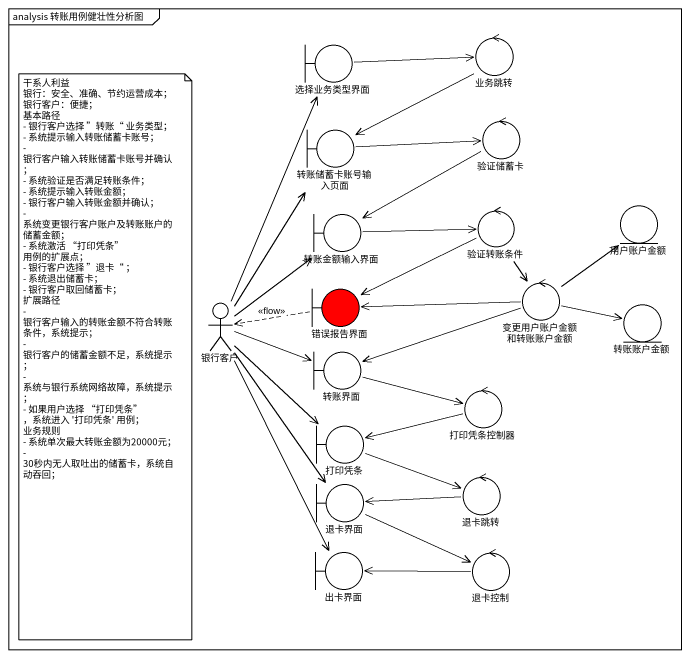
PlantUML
@startuml
mainframe analysis 转账用例健壮性分析图
boundary 选择业务类型界面
control 业务跳转
boundary 转账储蓄卡账号输入页面
control 验证储蓄卡
boundary 转账金额输入界面
control 验证转账条件
entity 用户账户金额
actor 银行客户
boundary 错误报告界面 #FF0000
control 变更用户账户金额和转账账户金额
entity 转账账户金额
boundary 转账界面
control 打印凭条控制器
boundary 打印凭条
boundary 退卡界面
control 退卡跳转
boundary 出卡界面
control 退卡控制
选择业务类型界面 -right-> 业务跳转
业务跳转 --> 转账储蓄卡账号输入页面
转账储蓄卡账号输入页面 -right-> 验证储蓄卡
验证储蓄卡 -left-> 转账金额输入界面
转账金额输入界面 -right-> 验证转账条件
验证转账条件 -left-> 错误报告界面
验证转账条件 --> 变更用户账户金额和转账账户金额
银行客户 -up-> 选择业务类型界面
银行客户 -up-> 转账储蓄卡账号输入页面
银行客户 -up-> 转账金额输入界面
银行客户 -right-> 转账界面
银行客户 --> 打印凭条
银行客户 --> 退卡界面
银行客户 --> 出卡界面
错误报告界面 .left.> 银行客户 : <<flow>>
变更用户账户金额和转账账户金额 -up-> 用户账户金额
变更用户账户金额和转账账户金额 -left-> 错误报告界面
变更用户账户金额和转账账户金额 -right-> 转账账户金额
变更用户账户金额和转账账户金额 -left-> 转账界面
转账界面 -right-> 打印凭条控制器
打印凭条控制器 -left-> 打印凭条
打印凭条 -right-> 退卡跳转
退卡界面 -right-> 退卡控制
退卡跳转 -left-> 退卡界面
退卡控制 -left-> 出卡界面
note as N1
  干系人利益
  银行：安全、准确、节约运营成本；
  银行客户：便捷；
  基本路径
  - 银行客户选择 ”转账“ 业务类型；
  - 系统提示输入转账储蓄卡账号；
  - 银行客户输入转账储蓄卡账号并确认；
  - 系统验证是否满足转账条件；
  - 系统提示输入转账金额；
  - 银行客户输入转账金额并确认；
  - 系统变更银行客户账户及转账账户的储蓄金额；
  - 系统激活 “打印凭条” 用例的扩展点；
  - 银行客户选择 ”退卡“ ；
  - 系统退出储蓄卡；
  - 银行客户取回储蓄卡；
  扩展路径
  - 银行客户输入的转账金额不符合转账条件，系统提示；
  - 银行客户的储蓄金额不足，系统提示；
  - 系统与银行系统网络故障，系统提示；
  - 如果用户选择 “打印凭条” ，系统进入 '打印凭条' 用例；
  业务规则
  - 系统单次最大转账金额为20000元；
  - 30秒内无人取吐出的储蓄卡，系统自动吞回；
end note
@enduml
